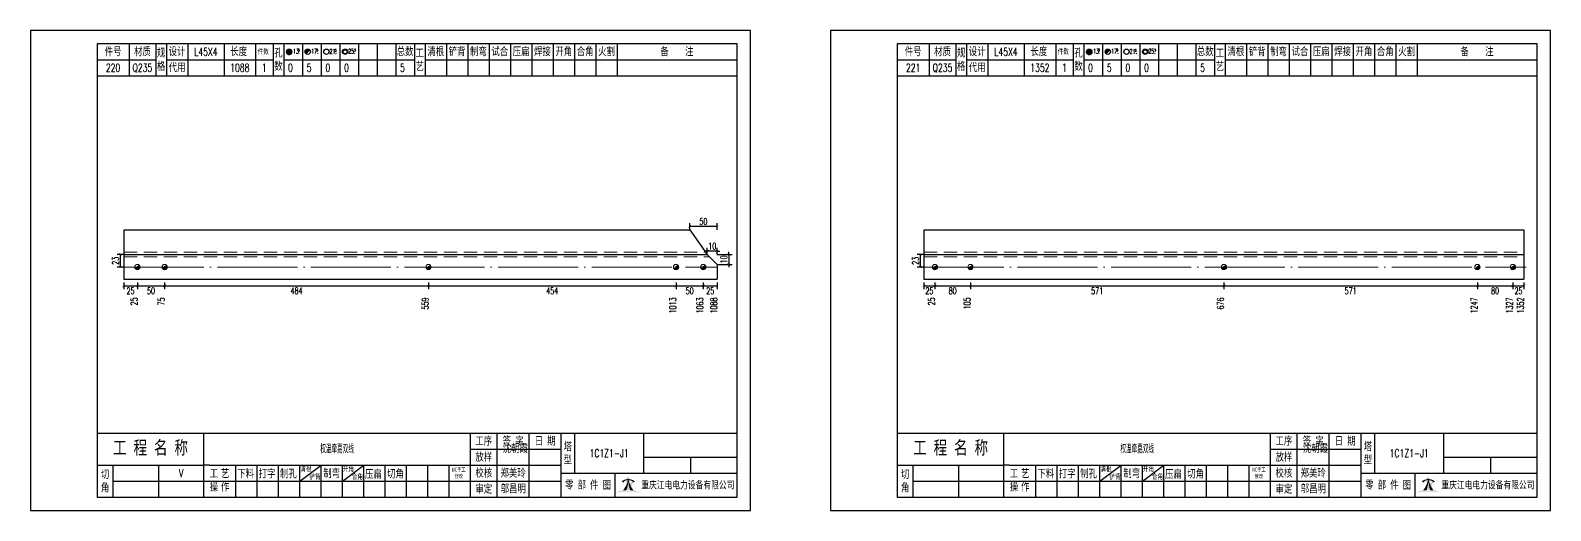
# Model space of a CAD drawing. Header units: millimetres. Extents: x -524 to 9570, y -2481 to 180.
# Drawn here: x 4500 to 5070, y -600 to -420 of the extents above; entities that cross this region are included whole.
import ezdxf
from ezdxf.enums import TextEntityAlignment as Align

# ---------------------------------------------------------------- set-up
doc = ezdxf.new("R2010")
doc.units = ezdxf.units.MM
doc.header["$LTSCALE"] = 20
doc.header["$PDMODE"] = 1
doc.linetypes.add('DASHDOT2X', pattern=[1.75, 1.5, -0.125, 0, -0.125])
doc.linetypes.add('HIDDEN', pattern=[0.375, 0.25, -0.125])
for name, color, linetype, lineweight in [('1', 7, 'Continuous', 25), ('11', 1, 'Continuous', 13), ('2', 1, 'HIDDEN', 13), ('5', 7, 'Continuous', 13), ('7', 3, 'DASHDOT2X', 13)]:
    doc.layers.add(name, color=color, linetype=linetype, lineweight=lineweight)
doc.styles.get("Standard").update_dxf_attribs({"font": 'simplex', "width": 0.7, "bigfont": 'gbhzfs.shx'})
doc.styles.add('SYMBOL_TXT', font='txt.shx', dxfattribs={"width": 0.6})
doc.styles.add('TITLE_TXT', font='simplex.shx', dxfattribs={"width": 0.75, "height": 2.5, "bigfont": 'gbhzfs.shx'})
doc.dimstyles.new('dimStyle4', dxfattribs={"dimtxt": 2.5, "dimasz": 1, "dimexe": 1.25, "dimexo": 0, "dimgap": 0.63, "dimtad": 2, "dimzin": 0, "dimdsep": 46, "dimtxsty": 'standard', "dimblk": 'ARCHTICK', "dimblk1": 'ARCHTICK', "dimblk2": 'ARCHTICK', "dimcen": 0.09, "dimadec": 0, "dimazin": 0, "dimtfac": 1, "dimtdec": 1, "dimtix": 1, "dimtmove": 2, "dimatfit": 3, "dimfxl": 0, "dimtolj": 1, "dimtzin": 0, "dimarcsym": 0})
doc.dimstyles.get("Standard").update_dxf_attribs({"dimtxt": 2.5, "dimasz": 1, "dimexe": 1.25, "dimexo": 0, "dimgap": 0.63, "dimtad": 1, "dimzin": 0, "dimdsep": 46, "dimtxsty": 'standard', "dimblk": 'ARCHTICK', "dimblk1": 'ARCHTICK', "dimblk2": 'ARCHTICK', "dimcen": 0.09, "dimadec": 0, "dimazin": 0, "dimtfac": 1, "dimtdec": 1, "dimtix": 1, "dimtmove": 2, "dimatfit": 3, "dimfxl": 0, "dimtolj": 1, "dimtzin": 0, "dimarcsym": 0})
pattern_1 = [(0, (-3, 0), (0, 0.0125), [])]

# ---------------------------------------------------------------- blocks, each defined once
blk = doc.blocks.new('M12_HOLE')
h = blk.add_hatch()
h.set_pattern_fill('LINE', scale=0.1, style=0)
h.set_pattern_definition(pattern_1)
h.paths.add_polyline_path([(-5, 0, 1), (-1, 0, 1)])
at = {"color": 7}
blk.add_circle((-3, 0), 2, dxfattribs=at)
at = {"color": 7, "attachment_point": 1, "style": 'SYMBOL_TXT'}
for s, insert, char_height, width in [('13\\f??|b0|i0|c0|p54;.', (-0.1170648347537053, 2.110404609075999), 3.5, 5.707453662650948), ('5', (3.739322910876695, 2.264550918150206), 1.8, 2.930899999712656)]:
    blk.add_mtext(s, dxfattribs=dict(at, insert=insert, char_height=char_height, width=width))
blk = doc.blocks.new('M16_HOLE')
h = blk.add_hatch()
h.set_pattern_fill('LINE', scale=0.1, style=0)
h.set_pattern_definition(pattern_1)
h.paths.add_polyline_path([(-1.585786437626905, 1.414213562373095, 0.668178637919299), (-5, 0, 0.198912367379658), (-4.414213562373095, -1.414213562373095)])
at = {"color": 7}
blk.add_circle((-3, 0), 2, dxfattribs=at)
at = {"color": 7, "attachment_point": 1, "style": 'SYMBOL_TXT'}
for s, insert, char_height, width in [('17.', (-0.443935574240129, 2.13042063441452), 3.5, 6.3164), ('5', (3.564570640825252, 2.25180437378188), 1.8, 1.822)]:
    blk.add_mtext(s, dxfattribs=dict(at, insert=insert, char_height=char_height, width=width))
blk = doc.blocks.new('M20_HOLE')
at = {"color": 7}
blk.add_circle((-3, 0), 2, dxfattribs=at)
at = {"color": 7, "attachment_point": 1, "style": 'SYMBOL_TXT'}
for s, insert, char_height, width in [('21.', (-0.6868754558352066, 2.009036737063269), 3.5, 6.0735), ('5', (3.321630759230175, 2.009036737063269), 1.8, 1.4576)]:
    blk.add_mtext(s, dxfattribs=dict(at, insert=insert, char_height=char_height, width=width))
blk = doc.blocks.new('M24_HOLE')
at = {"color": 7}
for radius in [2, 1.5]:
    blk.add_circle((-3, 0), radius, dxfattribs=at)
at = {"color": 7, "attachment_point": 1, "style": 'SYMBOL_TXT'}
for s, insert, char_height, width in [('25.', (-0.6868754558352066, 2.13042063441452), 3.5, 2.4294), ('5', (3.928980201610216, 2.25180437378188), 1.8, 1.9435)]:
    blk.add_mtext(s, dxfattribs=dict(at, insert=insert, char_height=char_height, width=width))
blk = doc.blocks.new('A$C1E394B87')
for p, q in [((270, 180), (0, 180)), ((0, 180), (0, 0)), ((270, 0), (270, 180)), ((0, 0), (270, 0))]:
    blk.add_line(p, q)
blk = doc.blocks.new('JgCard')
h = blk.add_hatch(color=256)
edge = h.paths.add_edge_path()
edge.add_arc((223.8016524729837, -21.84717885384339), 29.00860721842082, 79.81716678233735, 89.27812697573944)
edge.add_arc((224.5325955616654, -21.84717885384339), 29.00860721842082, 90.72187302426055, 100.1828332176626)
edge.add_arc((224.0279874541857, -3.830853464385541), 11.50536553551401, 89.30709440376557, 113.6959925615352, ccw=False)
edge.add_arc((224.3062605804644, -3.830853464385541), 11.50536553551401, 66.30400743846491, 90.69290559623443, ccw=False)
edge = h.paths.add_edge_path()
edge.add_arc((233.0302112674253, 13.18449056462987), 8.873034629199061, 191.5208225546964, 219.6965150385776)
edge.add_arc((215.3040367672247, 13.18449056462987), 8.873034629199061, 320.3034849614224, 348.4791774453036)
edge.add_arc((214.0326012329333, 11.43447699248611), 10.13453382683302, 338.1301204334909, 359.9154198731663)
edge.add_arc((234.3016468017167, 11.43447699248611), 10.13453382683302, 180.0845801266699, 201.8698795665091)
edge.add_line((225.937925765641, 10.90576856469295), (225.6552856147136, 10.35609493506945))
edge.add_arc((224.1679533083088, 7.853493107532699), 3.957321353349253, 91.41975307934291, 127.4827228769255)
edge.add_arc((215.3040367672247, 13.18449056462987), 8.873034629199061, 351.0860103832611, 357.2867084751834)
edge.add_line((222.396322269009, 10.90576856469295), (222.6789624199364, 10.35609493506945))
edge.add_line((222.6789624199364, 10.35609493506945), (221.7697188924139, 10.86032854938844))
edge.add_line((225.6552856147136, 10.35609493506945), (226.5654915637542, 10.86086227359522))
edge.add_arc((224.2330238305049, 7.883670059543192), 3.536460377387214, 93.80567765797379, 121.2894356209631)
edge.add_arc((224.1012242041452, 7.883670059543192), 3.536460377387214, 58.7105643790368, 86.1943223420262)
edge.add_arc((224.1679533083088, 7.853493107532699), 3.957321353349253, 52.53023982105776, 88.60436076552203)
edge.add_arc((233.0302112674253, 13.18449056462987), 8.873034629199061, 182.7132915248167, 188.9137221835162)
edge.add_line((224.1671240173246, 11.44943760304955), (224.1671240173246, 11.41951638194644))
blk.add_hatch(color=256).paths.add_polyline_path([(224.1671240173246, 11.41951638190653, 0.09534363958971465), (224.8964730213393, 7.65936347788454, -0.02857973389665951), (226.2029576453306, 7.517096850535836, -0.1235627947319866), (224.3359488967444, 11.41233217421416, -0.1204986991669159), (225.937925765641, 10.90576856469295), (225.6552856147136, 10.35609493506945), (226.5654915637542, 10.86086227359522, 0.5402417223769541), (226.575360567148, 10.99431825130466, 0.158715983985349), (224.2643381876442, 11.80964050730302, -0.02706108524003999), (224.1671240173246, 12.76445731824299, -0.02706225299216489), (224.0699034296731, 11.80959959181416, 0.1586661026302013), (221.7598355252794, 10.99377351487396, 0.5401762534625951), (221.7697205382283, 10.86032763670437, -5.881062471050359e-06), (221.7697188924139, 10.86032854938844), (222.6789624199364, 10.35609493506945), (222.396322269009, 10.90576856469295, -0.1204986991669226), (223.9982991379056, 11.41233217421416, -0.1235627947319868), (222.1312903893195, 7.517096850535836, -0.0285797338966575), (223.4377750133108, 7.65936347788454, 0.09534363958971454)])
for p, q in [((265, 175), (25, 175)), ((25, 175), (25, 5)), ((37, 175), (37, 163)), ((47, 175), (47, 163)), ((51, 175), (51, 163)), ((59, 175), (59, 163)), ((72.61005959575064, 175), (72.61005959575061, 163)), ((84.43573710762382, 175), (84.43573710762382, 163)), ((91, 175), (91, 163)), ((95, 175), (95, 163)), ((102, 175), (102, 163)), ((109, 175), (109, 163)), ((116, 175), (116, 163)), ((123, 175), (123, 163)), ((130, 175), (130, 163)), ((137, 175), (137, 163)), ((144, 175), (144, 163)), ((148, 175), (148, 163)), ((156, 175), (156, 163)), ((164, 175), (164, 163)), ((172, 175), (172, 163)), ((180, 175), (180, 163)), ((188, 175), (188, 163)), ((196, 175), (196, 163)), ((204, 175), (204, 163)), ((212, 175), (212, 163)), ((220, 175), (220, 163)), ((265, 5), (265, 175)), ((25, 169), (47, 169)), ((51, 168.9999999999999), (91, 168.9999999999999)), ((95, 168.9999999999999), (144, 168.9999999999999)), ((148, 169), (265, 169)), ((25, 163), (265, 163)), ((25, 29), (265, 29)), ((65, 17), (65, 29)), ((165, 5), (165, 29)), ((175, 5), (175, 29)), ((187, 5), (187, 29)), ((199, 5), (199, 29)), ((204, 29), (204, 14)), ((230, 14), (230, 29)), ((165, 23), (199, 23)), ((230, 20), (265, 20)), ((247.5, 20), (247.5, 14)), ((25, 17), (65, 17)), ((31, 5), (31, 17)), ((48, 17), (48, 5)), ((65, 5), (65, 17)), ((67, 17), (65, 17)), ((67, 17), (165, 17)), ((77, 5), (77, 17)), ((85, 5), (85, 17)), ((93, 5), (93, 17)), ((101, 5), (101, 17)), ((101, 11), (109, 17)), ((109, 5), (109, 17)), ((117, 5), (117, 17)), ((117, 11), (125, 17)), ((125, 5), (125, 17)), ((133, 5), (133, 17)), ((141, 5), (141, 17)), ((149, 5), (149, 17)), ((157, 5), (157, 17)), ((165, 17), (199, 17)), ((199, 14), (265, 14)), ((219.0802760739607, 14), (219.0802760739607, 5)), ((31, 11), (65, 11)), ((65, 11), (165, 11)), ((165, 11), (199, 11)), ((25, 5), (265, 5))]:
    blk.add_line(p, q)
blk.add_lwpolyline([(96.0334779468642, 171.9855941999696, -1), (98.0334779468642, 171.9855941999696, -1)], format="xyb", close=True)
for p in [(65.8050297978753, 166), (145, 96)]:
    blk.add_point(p)
blk.add_blockref('A$C1E394B87', (0, 0))
at = {"xscale": 0.5, "yscale": 0.5, "zscale": 0.5}
for name, p in [('M12_HOLE', (98.5334779468642, 171.9855941999696)), ('M16_HOLE', (105.5, 171.9999999999999)), ('M20_HOLE', (112.5, 171.9999999999999)), ('M24_HOLE', (119.5, 171.9999999999999))]:
    blk.add_blockref(name, p, dxfattribs=at)
at = {"attachment_point": 5, "style": 'TITLE_TXT'}
for s, insert, char_height, width in [('{\\fSimHei|b0|i0|c134|p2;件号}', (31, 172), 3, 15), ('{\\fSimHei|b0|i0|c134|p2;材质}', (42, 172), 3, 8), ('{\\fSimHei|b0|i0|c134|p2;规格}', (49, 169), 3, 4), ('{\\fSimHei|b0|i0|c134|p2;设计}', (55, 171.9999999999999), 3, 8.000000000000014), ('{\\fSimHei|b0|i0|c134|p2;长度}', (78.11684221050325, 172.0531705390044), 3, 8), ('{\\fSimHei|b0|i0|c134|p2;件数}', (87.3041250533895, 171.9999999999999), 2, 8.8244), ('{\\fSimHei|b0|i0|c134|p2;孔数}', (93, 169), 3, 4), ('{\\fSimHei|b0|i0|c134|p2;总数}', (140.5, 171.9999999999999), 3, 7), ('{\\fSimHei|b0|i0|c134|p2;工\\P艺}', (146, 169), 3, 4), ('{\\fSimHei|b0|i0|c134|p2;清根}', (152, 172), 3, 8), ('{\\fSimHei|b0|i0|c134|p2;铲背}', (160, 172), 3, 8), ('{\\fSimHei|b0|i0|c134|p2;制弯}', (168, 172), 3, 8.000000000000028), ('{\\fSimHei|b0|i0|c134|p2;试合}', (176, 172), 3, 8), ('{\\fSimHei|b0|i0|c134|p2;压扁}', (184, 172), 3, 8), ('{\\fSimHei|b0|i0|c134|p2;焊接}', (192, 172), 3, 8), ('{\\fSimHei|b0|i0|c134|p2;开角}', (200, 172), 3, 8.000000000000057), ('{\\fSimHei|b0|i0|c134|p2;合角}', (208, 172), 3, 8), ('{\\fSimHei|b0|i0|c134|p2;火割}', (216, 172), 3, 8), ('{\\fSimHei|b0|i0|c134|p2;备    注}', (242.3967818627186, 171.9765054582008), 3, 22), ('{\\fSimHei|b0|i0|c134|p2;代用}', (55, 166), 3, 8), ('{\\fSimHei|b0|i0|c134|p2;工 程 名 称}', (45.04268864723963, 23.33842704880232), 5, 47.33333333333334), ('{\\fSimHei|b0|i0|c134|p2;工序}', (170, 26), 3, 10), ('{\\fSimHei|b0|i0|c134|p2;签 字}', (181, 26), 3, 12), ('{\\fSimHei|b0|i0|c134|p2;^I沈朝霞}', (181.0520504248258, 23.27747906449889), 3, 12), ('{\\fSimHei|b0|i0|c134|p2;日 期}', (193, 26), 3, 12), ('{\\fSimHei|b0|i0|c134|p2;塔\\P型}', (201.5, 21.5), 3, 5.000000000000028), ('{\\fSimHei|b0|i0|c134|p2;放样}', (170, 20), 3, 10), ('{\\fSimHei|b0|i0|c134|p2;切\\P角}', (28, 11), 3, 6.000000000000004), ('{\\fSimHei|b0|i0|c134|p2;工\\P操}', (68.78408056366106, 11.29930144135182), 3, 6.000000000000004), ('{\\fSimHei|b0|i0|c134|p2;艺\\P作}', (73.01340619218274, 11.29930144135182), 3, 6.000000000000004), ('{\\fSimHei|b0|i0|c134|p2;下料}', (80.74376492044746, 13.75191016783555), 3, 8), ('{\\fSimHei|b0|i0|c134|p2;打字}', (88.74376492044746, 13.75191016783555), 3, 8), ('{\\fSimHei|b0|i0|c134|p2;制孔}', (96.74376492044746, 13.75191016783555), 3, 8.000000000000028), ('{\\fSimHei|b0|i0|c134|p2;清根}', (103.3080888185272, 15.56254542211099), 2, 8), ('{\\fSimHei|b0|i0|c134|p2;铲背}', (106.6982872637203, 12.58010217278223), 2, 8), ('{\\fSimHei|b0|i0|c134|p2;制弯}', (112.9524832210667, 13.86807755023182), 3, 8.000000000000028), ('{\\fSimHei|b0|i0|c134|p2;开角}', (119.2123351337376, 15.54156681030855), 2, 8.000000000000057), ('{\\fSimHei|b0|i0|c134|p2;合角}', (122.601153766583, 12.67610618408509), 2, 8), ('{\\fSimHei|b0|i0|c134|p2;压扁}', (128.5896913500159, 13.56672241423536), 3, 8), ('{\\fSimHei|b0|i0|c134|p2;切角}', (136.8970089545677, 13.6938446517654), 3, 8), ('{\\fSimHei|b0|i0|c134|p2;NC手工修改}', (160.6311373906198, 14.05820252967675), 1.5, 6.204069777279955), ('{\\fSimHei|b0|i0|c134|p2;校核}', (170, 14), 3, 10.00000000000003), ('{\\fSimHei|b0|i0|c134|p2;郑美玲}', (181, 14), 3, 12), ('{\\fSimHei|b0|i0|c134|p2;零 部 件 图}', (209.0827348158753, 9.5), 3, 30.76131175444226), ('{\\fSimHei|b0|i0|c134|p2;重庆江电电力设备有限公司}', (246.5086378857131, 9.475432444103376), 2.772000000000001, 63.29400000000002), ('{\\fSimHei|b0|i0|c134|p2;审定}', (170, 8), 3, 10), ('{\\fSimHei|b0|i0|c134|p2;邬昌明}', (181.0428184060297, 8.12303372435349), 3, 12)]:
    blk.add_mtext(s, dxfattribs=dict(at, insert=insert, char_height=char_height, width=width))
blk = doc.blocks.new('M16')
for p, q in [((-0.7071067811865476, -0.7071067811865476), (0.7071067811865475, 0.7071067811865475)), ((-0.4, 4.898425415289509e-17), (0.4, 0)), ((2.449212707644755e-17, 0.4), (0, -0.4))]:
    blk.add_line(p, q)
blk.add_circle((0, 0), 1)
for centre, radius, end in [((0, 0), 0.8, 45.00000000000001), ((0, 0), 0.6, 45.00000000000001), ((0, 0), 0.4, 45.00000000000001), ((-5.551115123125783e-17, -5.551115123125783e-17), 0.2, 45)]:
    blk.add_arc(centre, radius, 225, end)
blk = doc.blocks.new('_ArchTick')
at = {"color": 0, "linetype": 'ByBlock', "const_width": 0.15}
blk.add_lwpolyline([(-0.5, -0.5), (0.5, 0.5)], dxfattribs=at)
blk = doc.blocks.new('*D496')
at = {"layer": '11', "color": 0, "lineweight": -2}
for p, q in [((4535, -514.5), (4535, -517)), ((4535, -515.75), (4540.110284224786, -515.75)), ((4540.110284224786, -514.5), (4540.110284224786, -517))]:
    blk.add_line(p, q, dxfattribs=at)
at = {"layer": 'Defpoints', "color": 0}
for p in [(4535, -514.5), (4540.110284224786, -514.5), (4540.110284224786, -515.75)]:
    blk.add_point(p, dxfattribs=at)
at = {"layer": '11', "color": 0, "lineweight": -2, "rotation": 180}
blk.add_blockref('_ArchTick', (4535, -515.75), dxfattribs=at)
at = {"layer": '11', "color": 0, "lineweight": -2}
blk.add_blockref('_ArchTick', (4540.110284224786, -515.75), dxfattribs=at)
at = {"layer": '11', "color": 0, "insert": (4537.555142112393, -517.63), "char_height": 2.5, "attachment_point": 5}
blk.add_mtext('\\A1;25', dxfattribs=at)
blk = doc.blocks.new('*D497')
at = {"layer": '11', "color": 0, "lineweight": -2}
for p, q in [((4540.110284224786, -514.5), (4540.110284224786, -517)), ((4540.110284224786, -515.75), (4550.330852674355, -515.75)), ((4550.330852674355, -514.5), (4550.330852674355, -517))]:
    blk.add_line(p, q, dxfattribs=at)
at = {"layer": 'Defpoints', "color": 0}
for p in [(4540.110284224786, -514.5), (4550.330852674355, -514.5), (4550.330852674355, -515.75)]:
    blk.add_point(p, dxfattribs=at)
at = {"layer": '11', "color": 0, "lineweight": -2, "rotation": 180}
blk.add_blockref('_ArchTick', (4540.110284224786, -515.75), dxfattribs=at)
at = {"layer": '11', "color": 0, "lineweight": -2}
blk.add_blockref('_ArchTick', (4550.330852674355, -515.75), dxfattribs=at)
at = {"layer": '11', "color": 0, "insert": (4545.22056844957, -517.63), "char_height": 2.5, "attachment_point": 5}
blk.add_mtext('\\A1;50', dxfattribs=at)
blk = doc.blocks.new('*D498')
at = {"layer": '11', "color": 0, "lineweight": -2}
for p, q in [((4550.330852674355, -514.5), (4550.330852674355, -517)), ((4550.330852674355, -515.75), (4649.265955266192, -515.75)), ((4649.265955266192, -514.5), (4649.265955266192, -517))]:
    blk.add_line(p, q, dxfattribs=at)
at = {"layer": 'Defpoints', "color": 0}
for p in [(4550.330852674355, -514.5), (4649.265955266192, -514.5), (4649.265955266192, -515.75)]:
    blk.add_point(p, dxfattribs=at)
at = {"layer": '11', "color": 0, "lineweight": -2, "rotation": 180}
blk.add_blockref('_ArchTick', (4550.330852674355, -515.75), dxfattribs=at)
at = {"layer": '11', "color": 0, "lineweight": -2}
blk.add_blockref('_ArchTick', (4649.265955266192, -515.75), dxfattribs=at)
at = {"layer": '11', "color": 0, "insert": (4599.798403970273, -517.63), "char_height": 2.5, "attachment_point": 5}
blk.add_mtext('\\A1;484', dxfattribs=at)
blk = doc.blocks.new('*D499')
at = {"layer": '11', "color": 0, "lineweight": -2}
for p, q in [((4649.265955266192, -514.5), (4649.265955266192, -517)), ((4649.265955266192, -515.75), (4742.068716788286, -515.75)), ((4742.068716788286, -514.5), (4742.068716788286, -517))]:
    blk.add_line(p, q, dxfattribs=at)
at = {"layer": 'Defpoints', "color": 0}
for p in [(4649.265955266192, -514.5), (4742.068716788286, -514.5), (4742.068716788286, -515.75)]:
    blk.add_point(p, dxfattribs=at)
at = {"layer": '11', "color": 0, "lineweight": -2, "rotation": 180}
blk.add_blockref('_ArchTick', (4649.265955266192, -515.75), dxfattribs=at)
at = {"layer": '11', "color": 0, "lineweight": -2}
blk.add_blockref('_ArchTick', (4742.068716788286, -515.75), dxfattribs=at)
at = {"layer": '11', "color": 0, "insert": (4695.667336027239, -517.63), "char_height": 2.5, "attachment_point": 5}
blk.add_mtext('\\A1;454', dxfattribs=at)
blk = doc.blocks.new('*D500')
at = {"layer": '11', "color": 0, "lineweight": -2}
for p, q in [((4742.068716788286, -514.5), (4742.068716788286, -517)), ((4742.068716788286, -515.75), (4752.289285237857, -515.75)), ((4752.289285237857, -514.5), (4752.289285237857, -517))]:
    blk.add_line(p, q, dxfattribs=at)
at = {"layer": 'Defpoints', "color": 0}
for p in [(4742.068716788286, -514.5), (4752.289285237857, -514.5), (4752.289285237857, -515.75)]:
    blk.add_point(p, dxfattribs=at)
at = {"layer": '11', "color": 0, "lineweight": -2, "rotation": 180}
blk.add_blockref('_ArchTick', (4742.068716788286, -515.75), dxfattribs=at)
at = {"layer": '11', "color": 0, "lineweight": -2}
blk.add_blockref('_ArchTick', (4752.289285237857, -515.75), dxfattribs=at)
at = {"layer": '11', "color": 0, "insert": (4747.179001013072, -517.63), "char_height": 2.5, "attachment_point": 5}
blk.add_mtext('\\A1;50', dxfattribs=at)
blk = doc.blocks.new('*D501')
at = {"layer": '11', "color": 0, "lineweight": -2}
for p, q in [((4752.289285237857, -514.5), (4752.289285237857, -517)), ((4752.289285237857, -515.75), (4757.5, -515.75)), ((4757.5, -514.5), (4757.5, -517))]:
    blk.add_line(p, q, dxfattribs=at)
at = {"layer": 'Defpoints', "color": 0}
for p in [(4752.289285237857, -514.5), (4757.5, -514.5), (4757.5, -515.75)]:
    blk.add_point(p, dxfattribs=at)
at = {"layer": '11', "color": 0, "lineweight": -2, "rotation": 180}
blk.add_blockref('_ArchTick', (4752.289285237857, -515.75), dxfattribs=at)
at = {"layer": '11', "color": 0, "lineweight": -2}
blk.add_blockref('_ArchTick', (4757.5, -515.75), dxfattribs=at)
at = {"layer": '11', "color": 0, "insert": (4754.894642618929, -517.63), "char_height": 2.5, "attachment_point": 5}
blk.add_mtext('\\A1;25', dxfattribs=at)
blk = doc.blocks.new('*D502')
at = {"layer": '11', "color": 0, "lineweight": -2}
for p, q in [((4747.222222222223, -494.75), (4747.222222222223, -492.25)), ((4757.5, -493.5), (4747.222222222223, -493.5)), ((4757.5, -494.75), (4757.5, -492.25))]:
    blk.add_line(p, q, dxfattribs=at)
at = {"layer": 'Defpoints', "color": 0}
for p in [(4747.222222222223, -493.5), (4747.222222222223, -494.75), (4757.5, -494.75)]:
    blk.add_point(p, dxfattribs=at)
at = {"layer": '11', "color": 0, "lineweight": -2, "rotation": 180}
blk.add_blockref('_ArchTick', (4747.222222222223, -493.5), dxfattribs=at)
at = {"layer": '11', "color": 0, "lineweight": -2}
blk.add_blockref('_ArchTick', (4757.5, -493.5), dxfattribs=at)
at = {"layer": '11', "color": 0, "insert": (4752.361111111111, -491.62), "char_height": 2.5, "attachment_point": 5}
blk.add_mtext('\\A1;50', dxfattribs=at)
blk = doc.blocks.new('*D503')
at = {"layer": '11', "color": 0, "lineweight": -2}
for p, q in [((4753.799999999999, -504), (4753.799999999999, -501.5)), ((4757.5, -504), (4757.5, -501.5)), ((4753.799999999999, -502.75), (4752.799999999999, -502.75)), ((4757.5, -502.75), (4753.799999999999, -502.75)), ((4757.5, -502.75), (4758.5, -502.75))]:
    blk.add_line(p, q, dxfattribs=at)
at = {"layer": 'Defpoints', "color": 0}
for p in [(4753.799999999999, -502.75), (4753.799999999999, -504), (4757.5, -504)]:
    blk.add_point(p, dxfattribs=at)
at = {"layer": '11', "color": 0, "lineweight": -2}
blk.add_blockref('_ArchTick', (4753.799999999999, -502.75), dxfattribs=at)
at = {"layer": '11', "color": 0, "lineweight": -2, "rotation": 180}
blk.add_blockref('_ArchTick', (4757.5, -502.75), dxfattribs=at)
at = {"layer": '11', "color": 0, "insert": (4755.65, -500.87), "char_height": 2.5, "attachment_point": 5}
blk.add_mtext('\\A1;10', dxfattribs=at)
blk = doc.blocks.new('*D504')
at = {"layer": '11', "color": 0, "lineweight": -2}
for p, q in [((4757.5, -504), (4763.125, -504)), ((4761.875, -504), (4761.875, -503)), ((4761.875, -504), (4761.875, -507.7)), ((4757.5, -507.7), (4763.125, -507.7)), ((4761.875, -507.7), (4761.875, -508.7))]:
    blk.add_line(p, q, dxfattribs=at)
at = {"layer": 'Defpoints', "color": 0}
for p in [(4757.5, -504), (4757.5, -507.7), (4761.875, -507.7)]:
    blk.add_point(p, dxfattribs=at)
at = {"layer": '11', "color": 0, "lineweight": -2}
for p, rotation in [((4761.875, -504), 270), ((4761.875, -507.7), 90)]:
    blk.add_blockref('_ArchTick', p, dxfattribs=dict(at, rotation=rotation))
at = {"layer": '11', "color": 0, "insert": (4759.995, -505.8499999999992), "char_height": 2.5, "attachment_point": 5, "rotation": 90}
blk.add_mtext('\\A1;10', dxfattribs=at)
blk = doc.blocks.new('*D506')
at = {"layer": '11', "color": 0, "lineweight": -2}
for p, q in [((4835, -514.5), (4835, -517)), ((4835, -515.75), (4839.160841138526, -515.75)), ((4839.160841138526, -514.5), (4839.160841138526, -517))]:
    blk.add_line(p, q, dxfattribs=at)
at = {"layer": 'Defpoints', "color": 0}
for p in [(4835, -514.5), (4839.160841138526, -514.5), (4839.160841138526, -515.75)]:
    blk.add_point(p, dxfattribs=at)
at = {"layer": '11', "color": 0, "lineweight": -2, "rotation": 180}
blk.add_blockref('_ArchTick', (4835, -515.75), dxfattribs=at)
at = {"layer": '11', "color": 0, "lineweight": -2}
blk.add_blockref('_ArchTick', (4839.160841138526, -515.75), dxfattribs=at)
at = {"layer": '11', "color": 0, "insert": (4837.080420569263, -517.63), "char_height": 2.5, "attachment_point": 5}
blk.add_mtext('\\A1;25', dxfattribs=at)
blk = doc.blocks.new('*D507')
at = {"layer": '11', "color": 0, "lineweight": -2}
for p, q in [((4839.160841138526, -514.5), (4839.160841138526, -517)), ((4839.160841138526, -515.75), (4852.475532781809, -515.75)), ((4852.475532781809, -514.5), (4852.475532781809, -517))]:
    blk.add_line(p, q, dxfattribs=at)
at = {"layer": 'Defpoints', "color": 0}
for p in [(4839.160841138526, -514.5), (4852.475532781809, -514.5), (4852.475532781809, -515.75)]:
    blk.add_point(p, dxfattribs=at)
at = {"layer": '11', "color": 0, "lineweight": -2, "rotation": 180}
blk.add_blockref('_ArchTick', (4839.160841138526, -515.75), dxfattribs=at)
at = {"layer": '11', "color": 0, "lineweight": -2}
blk.add_blockref('_ArchTick', (4852.475532781809, -515.75), dxfattribs=at)
at = {"layer": '11', "color": 0, "insert": (4845.818186960168, -517.63), "char_height": 2.5, "attachment_point": 5}
blk.add_mtext('\\A1;80', dxfattribs=at)
blk = doc.blocks.new('*D508')
at = {"layer": '11', "color": 0, "lineweight": -2}
for p, q in [((4852.475532781809, -514.5), (4852.475532781809, -517)), ((4852.475532781809, -515.75), (4947.509144385738, -515.75)), ((4947.509144385738, -514.5), (4947.509144385738, -517))]:
    blk.add_line(p, q, dxfattribs=at)
at = {"layer": 'Defpoints', "color": 0}
for p in [(4852.475532781809, -514.5), (4947.509144385738, -514.5), (4947.509144385738, -515.75)]:
    blk.add_point(p, dxfattribs=at)
at = {"layer": '11', "color": 0, "lineweight": -2, "rotation": 180}
blk.add_blockref('_ArchTick', (4852.475532781809, -515.75), dxfattribs=at)
at = {"layer": '11', "color": 0, "lineweight": -2}
blk.add_blockref('_ArchTick', (4947.509144385738, -515.75), dxfattribs=at)
at = {"layer": '11', "color": 0, "insert": (4899.992338583774, -517.63), "char_height": 2.5, "attachment_point": 5}
blk.add_mtext('\\A1;571', dxfattribs=at)
blk = doc.blocks.new('*D509')
at = {"layer": '11', "color": 0, "lineweight": -2}
for p, q in [((4947.509144385738, -514.5), (4947.509144385738, -517)), ((4947.509144385738, -515.75), (5042.542755989669, -515.75)), ((5042.542755989669, -514.5), (5042.542755989669, -517))]:
    blk.add_line(p, q, dxfattribs=at)
at = {"layer": 'Defpoints', "color": 0}
for p in [(4947.509144385738, -514.5), (5042.542755989669, -514.5), (5042.542755989669, -515.75)]:
    blk.add_point(p, dxfattribs=at)
at = {"layer": '11', "color": 0, "lineweight": -2, "rotation": 180}
blk.add_blockref('_ArchTick', (4947.509144385738, -515.75), dxfattribs=at)
at = {"layer": '11', "color": 0, "lineweight": -2}
blk.add_blockref('_ArchTick', (5042.542755989669, -515.75), dxfattribs=at)
at = {"layer": '11', "color": 0, "insert": (4995.025950187704, -517.63), "char_height": 2.5, "attachment_point": 5}
blk.add_mtext('\\A1;571', dxfattribs=at)
blk = doc.blocks.new('*D510')
at = {"layer": '11', "color": 0, "lineweight": -2}
for p, q in [((5042.542755989669, -514.5), (5042.542755989669, -517)), ((5042.542755989669, -515.75), (5055.85744763295, -515.75)), ((5055.85744763295, -514.5), (5055.85744763295, -517))]:
    blk.add_line(p, q, dxfattribs=at)
at = {"layer": 'Defpoints', "color": 0}
for p in [(5042.542755989669, -514.5), (5055.85744763295, -514.5), (5055.85744763295, -515.75)]:
    blk.add_point(p, dxfattribs=at)
at = {"layer": '11', "color": 0, "lineweight": -2, "rotation": 180}
blk.add_blockref('_ArchTick', (5042.542755989669, -515.75), dxfattribs=at)
at = {"layer": '11', "color": 0, "lineweight": -2}
blk.add_blockref('_ArchTick', (5055.85744763295, -515.75), dxfattribs=at)
at = {"layer": '11', "color": 0, "insert": (5049.20010181131, -517.63), "char_height": 2.5, "attachment_point": 5}
blk.add_mtext('\\A1;80', dxfattribs=at)
blk = doc.blocks.new('*D511')
at = {"layer": '11', "color": 0, "lineweight": -2}
for p, q in [((5055.85744763295, -514.5), (5055.85744763295, -517)), ((5055.85744763295, -515.75), (5060, -515.75)), ((5060, -514.5), (5060, -517))]:
    blk.add_line(p, q, dxfattribs=at)
at = {"layer": 'Defpoints', "color": 0}
for p in [(5055.85744763295, -514.5), (5060, -514.5), (5060, -515.75)]:
    blk.add_point(p, dxfattribs=at)
at = {"layer": '11', "color": 0, "lineweight": -2, "rotation": 180}
blk.add_blockref('_ArchTick', (5055.85744763295, -515.75), dxfattribs=at)
at = {"layer": '11', "color": 0, "lineweight": -2}
blk.add_blockref('_ArchTick', (5060, -515.75), dxfattribs=at)
at = {"layer": '11', "color": 0, "insert": (5057.928723816475, -517.63), "char_height": 2.5, "attachment_point": 5}
blk.add_mtext('\\A1;25', dxfattribs=at)

msp = doc.modelspace()

# ---------------------------------------------------------------- linework, layer by layer
at = {"layer": '1'}
for p, q in [((4535, -494.75), (4535, -513.25)), ((4535, -494.75), (4747.222222222223, -494.75)), ((4747.222222222223, -494.75), (4753.799999999999, -504)), ((4835, -494.75), (4835, -513.25)), ((4835, -494.75), (5060, -494.75)), ((5060, -494.75), (5060, -513.25)), ((4535, -504), (4753.799999999999, -504)), ((4753.799999999999, -504), (4757.5, -507.7)), ((4835, -504), (5060, -504)), ((4757.5, -507.7), (4757.5, -513.25)), ((4535, -513.25), (4757.5, -513.25)), ((4835, -513.25), (5060, -513.25))]:
    msp.add_line(p, q, dxfattribs=at)
at = {"layer": '2'}
for p, q in [((4535, -503.1777777777778), (4753.215308641975, -503.1777777777778)), ((4535, -504.8222222222222), (4754.622222222222, -504.8222222222222)), ((4835, -503.1777777777778), (5060, -503.1777777777778)), ((4835, -504.8222222222222), (5060, -504.8222222222222))]:
    msp.add_line(p, q, dxfattribs=at)
at = {"layer": '7'}
for p, q in [((4535, -508.7277777777778), (4757.289285237857, -508.7277777777778)), ((4835, -508.7277777777778), (5060.85744763295, -508.7277777777778))]:
    msp.add_line(p, q, dxfattribs=at)

# ---------------------------------------------------------------- block references
at = {"layer": '1'}
for p in [(4500, -600), (4800, -600)]:
    msp.add_blockref('JgCard', p, dxfattribs=at)
at = {"layer": '5'}
for p in [(4540.110284224786, -508.7277777777778), (4550.330852674355, -508.7277777777778), (4649.265955266192, -508.7277777777778), (4742.068716788286, -508.7277777777778), (4752.289285237857, -508.7277777777778), (4839.160841138526, -508.7277777777778), (4852.475532781809, -508.7277777777778), (4947.509144385738, -508.7277777777778), (5042.542755989669, -508.7277777777778), (5055.85744763295, -508.7277777777778)]:
    msp.add_blockref('M16', p, dxfattribs=at)

# ---------------------------------------------------------------- texts
at = {"layer": '1', "width": 0.7}
for s, p in [('L45X4', (4565.805029797875, -428)), ('L45X4', (4865.805029797875, -428)), ('220', (4531, -434)), ('Q235', (4542, -434)), ('1088', (4578.522898351686, -434)), ('1', (4587.717868553811, -434)), ('0', (4597.5, -434)), ('5', (4604.5, -434)), ('0', (4611.5, -434)), ('0', (4618.5, -434)), ('5', (4639.5, -434)), ('221', (4831, -434)), ('Q235', (4842, -434)), ('1352', (4878.522898351686, -434)), ('1', (4887.717868553811, -434)), ('0', (4897.5, -434)), ('5', (4904.5, -434)), ('0', (4911.5, -434)), ('0', (4918.5, -434)), ('5', (4939.5, -434)), ('权温牵嘉双线', (4615, -577)), ('权温牵嘉双线', (4915, -577)), ('1C1Z1-J1', (4717, -578.5)), ('1C1Z1-J1', (5017, -578.5)), ('V', (4556.5, -586))]:
    msp.add_text(s, height=3, dxfattribs=at).set_placement(p, align=Align.MIDDLE_CENTER)
for s, p in [('25', (4540.110284224786, -520.125)), ('75', (4550.330852674355, -520.125)), ('559', (4649.265955266192, -520.125)), ('1013', (4742.068716788286, -520.125)), ('1063', (4752.289285237857, -520.125)), ('1088', (4757.5, -520.125)), ('25', (4839.160841138526, -520.125)), ('105', (4852.475532781809, -520.125)), ('676', (4947.509144385738, -520.125)), ('1247', (5042.542755989669, -520.125)), ('1327', (5055.85744763295, -520.125)), ('1352', (5060, -520.125))]:
    msp.add_text(s, height=2.5, rotation=90, dxfattribs=at).set_placement(p, align=Align.RIGHT)

# ---------------------------------------------------------------- dimensions: what is measured, and where the dimension line sits
at = {"layer": '1'}
for base, p1, p2 in [((4533.75, -504), (4534.75, -508.7277777777778), (4534.75, -504)), ((4833.75, -504), (4834.75, -508.7277777777778), (4834.75, -504))]:
    msp.add_linear_dim(base=base, p1=p1, p2=p2, angle=90, text='23', dimstyle='standard', override={"dimtxt": 2.5}, dxfattribs=at).render()
at = {"layer": '11'}
for base, p1, p2, text, dimstyle, picture, middle in [((4747.222222222223, -493.5), (4757.5, -494.75), (4747.222222222223, -494.75), '50', 'standard', '*D502', (4752.361111111111, -491.62)), ((4753.799999999999, -502.75), (4757.5, -504), (4753.799999999999, -504), '10', 'standard', '*D503', (4755.65, -500.87)), ((4540.110284224786, -515.75), (4535, -514.5), (4540.110284224786, -514.5), '25', 'dimStyle4', '*D496', (4537.555142112393, -517.63)), ((4550.330852674355, -515.75), (4540.110284224786, -514.5), (4550.330852674355, -514.5), '50', 'dimStyle4', '*D497', (4545.22056844957, -517.63)), ((4649.265955266192, -515.75), (4550.330852674355, -514.5), (4649.265955266192, -514.5), '484', 'dimStyle4', '*D498', (4599.798403970273, -517.63)), ((4742.068716788286, -515.75), (4649.265955266192, -514.5), (4742.068716788286, -514.5), '454', 'dimStyle4', '*D499', (4695.667336027239, -517.63)), ((4752.289285237857, -515.75), (4742.068716788286, -514.5), (4752.289285237857, -514.5), '50', 'dimStyle4', '*D500', (4747.179001013072, -517.63)), ((4757.5, -515.75), (4752.289285237857, -514.5), (4757.5, -514.5), '25', 'dimStyle4', '*D501', (4754.894642618929, -517.63)), ((4839.160841138526, -515.75), (4835, -514.5), (4839.160841138526, -514.5), '25', 'dimStyle4', '*D506', (4837.080420569263, -517.63)), ((4852.475532781809, -515.75), (4839.160841138526, -514.5), (4852.475532781809, -514.5), '80', 'dimStyle4', '*D507', (4845.818186960168, -517.63)), ((4947.509144385738, -515.75), (4852.475532781809, -514.5), (4947.509144385738, -514.5), '571', 'dimStyle4', '*D508', (4899.992338583774, -517.63)), ((5042.542755989669, -515.75), (4947.509144385738, -514.5), (5042.542755989669, -514.5), '571', 'dimStyle4', '*D509', (4995.025950187704, -517.63)), ((5055.85744763295, -515.75), (5042.542755989669, -514.5), (5055.85744763295, -514.5), '80', 'dimStyle4', '*D510', (5049.20010181131, -517.63)), ((5060, -515.75), (5055.85744763295, -514.5), (5060, -514.5), '25', 'dimStyle4', '*D511', (5057.928723816475, -517.63))]:
    dim = msp.add_linear_dim(base=base, p1=p1, p2=p2, text=text, dimstyle=dimstyle, override={"dimtxt": 2.5}, dxfattribs=at)
    dim.commit()
    dim.dimension.update_dxf_attribs({"geometry": picture, "text_midpoint": middle})
dim = msp.add_linear_dim(base=(4761.875, -507.7), p1=(4757.5, -504), p2=(4757.5, -507.7), angle=90, text='10', dimstyle='standard', override={"dimtxt": 2.5}, dxfattribs=at)
dim.commit()
dim.dimension.update_dxf_attribs({"geometry": '*D504', "text_midpoint": (4759.995, -505.8499999999992)})

doc.saveas('drawing.dxf')
